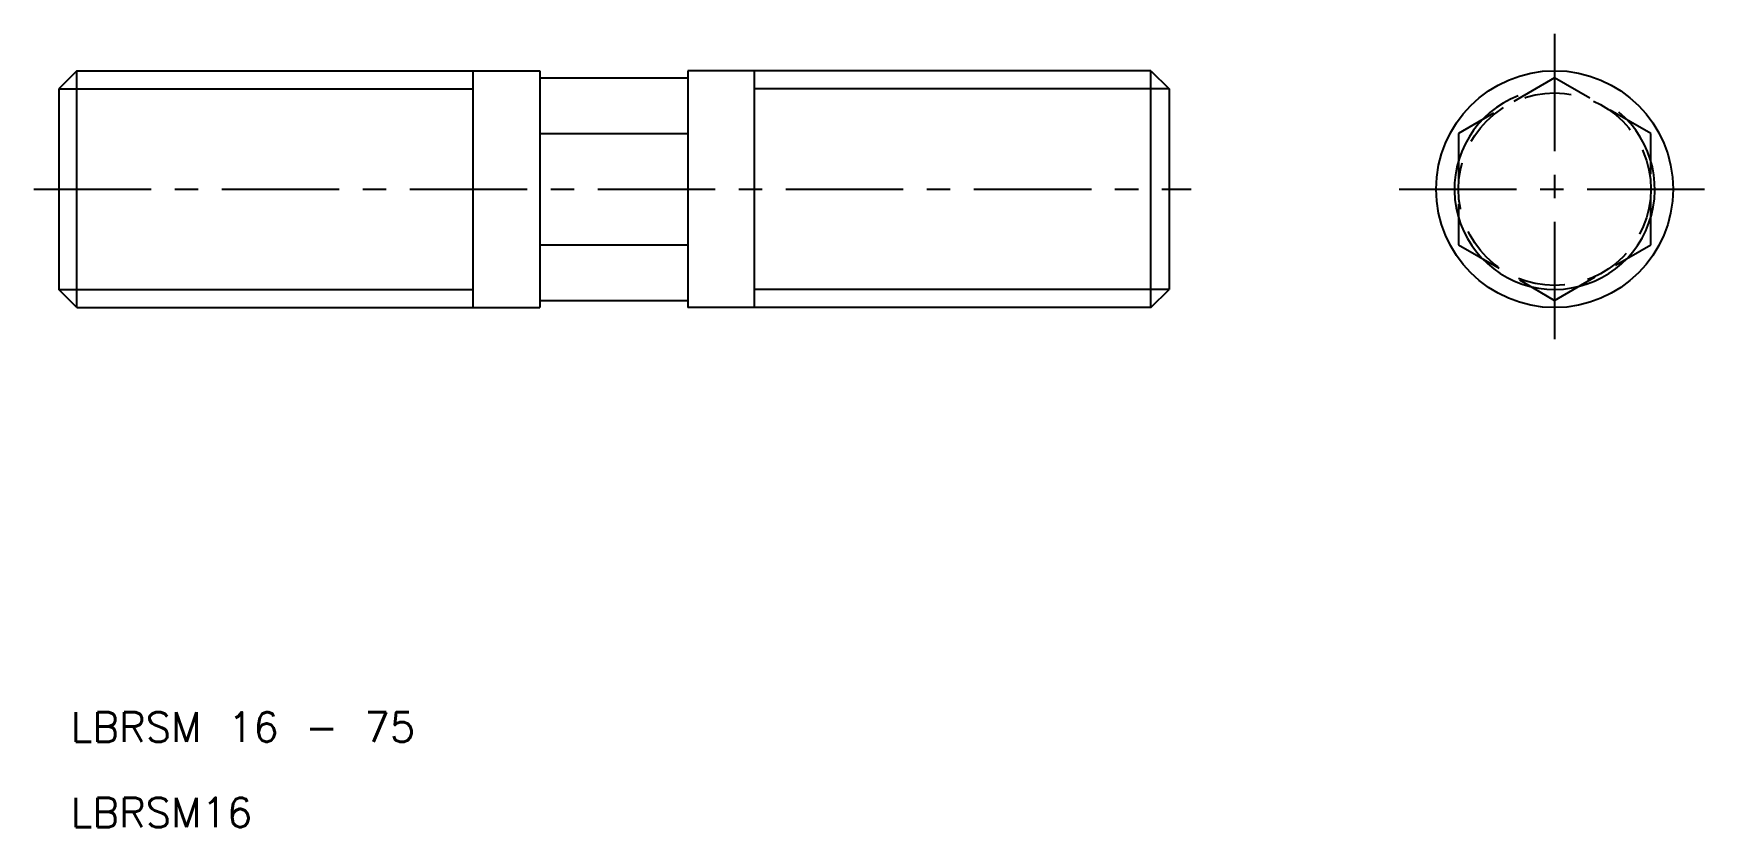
# Model space of a CAD drawing. Extents: x -11 to 103, y 7 to 60.
import ezdxf

# ---------------------------------------------------------------- set-up
doc = ezdxf.new("R2010")
doc.units = 0
doc.header["$LTSCALE"] = 0.25
doc.linetypes.add('CENTER', pattern=[50.8, 31.75, -6.35, 6.35, -6.35])
doc.linetypes.add('DASHED', pattern=[19.05, 12.7, -6.35])
doc.layers.get('0').update_dxf_attribs({"linetype": 'CONTINUOUS'})
doc.layers.add('CENTER', color=1, linetype='CENTER')
doc.styles.get("Standard").update_dxf_attribs({"font": 'txt.shx'})

msp = doc.modelspace()

# ---------------------------------------------------------------- linework, layer by layer
for p, q in [((-7.99, 58), (-9.21, 56.77)), ((-7.99, 42), (-7.99, 58)), ((-7.99, 58), (23.29, 58)), ((18.79, 42), (18.79, 58)), ((23.29, 58), (23.29, 42)), ((23.29, 57.51), (33.29, 57.51)), ((33.29, 58), (33.29, 42)), ((64.56, 58), (33.29, 58)), ((37.79, 42), (37.79, 58)), ((64.56, 42), (64.56, 58)), ((64.56, 58), (65.79, 56.77)), ((-9.21, 56.77), (-9.21, 43.23)), ((65.79, 56.77), (65.79, 43.23)), ((23.29, 53.75), (33.29, 53.75)), ((23.29, 46.25), (33.29, 46.25)), ((-7.99, 42), (-9.21, 43.23)), ((23.29, 42.49), (33.29, 42.49)), ((64.56, 42), (65.79, 43.23)), ((-7.99, 42), (23.29, 42)), ((64.56, 42), (33.29, 42))]:
    msp.add_line(p, q)
at = {"color": 3, "linetype": 'DASHED'}
for p, q in [((91.83, 57.51), (85.33, 53.75)), ((98.33, 53.75), (91.83, 57.51)), ((85.33, 53.75), (85.33, 46.25)), ((98.33, 46.25), (98.33, 53.75)), ((85.33, 46.25), (91.83, 42.49)), ((91.83, 42.49), (98.33, 46.25))]:
    msp.add_line(p, q, dxfattribs=at)
at = {"color": 3}
for p, q in [((-9.21, 56.77), (18.79, 56.77)), ((65.79, 56.77), (37.79, 56.77)), ((-9.21, 43.23), (18.79, 43.23)), ((65.79, 43.23), (37.79, 43.23))]:
    msp.add_line(p, q, dxfattribs=at)
msp.add_circle((91.83, 50), 8)
at = {"color": 3, "linetype": 'DASHED'}
msp.add_circle((91.83, 50), 6.5, dxfattribs=at)
at = {"color": 3}
msp.add_arc((91.83, 50), 6.77, 111.2875, 50.1982, dxfattribs=at)
at = {"layer": 'CENTER', "color": 1, "linetype": 'CENTER'}
for p, q in [((91.83, 60.5), (91.83, 39.79)), ((-10.9, 50), (67.29, 50)), ((81.32, 50), (102.95, 50))]:
    msp.add_line(p, q, dxfattribs=at)

# ---------------------------------------------------------------- texts
for s, p in [('LBRSM 16 - 75', (-8.39, 12.67)), ('LBRSM16', (-8.39, 6.9))]:
    msp.add_text(s, height=2).set_placement(p)

doc.saveas('drawing.dxf')
